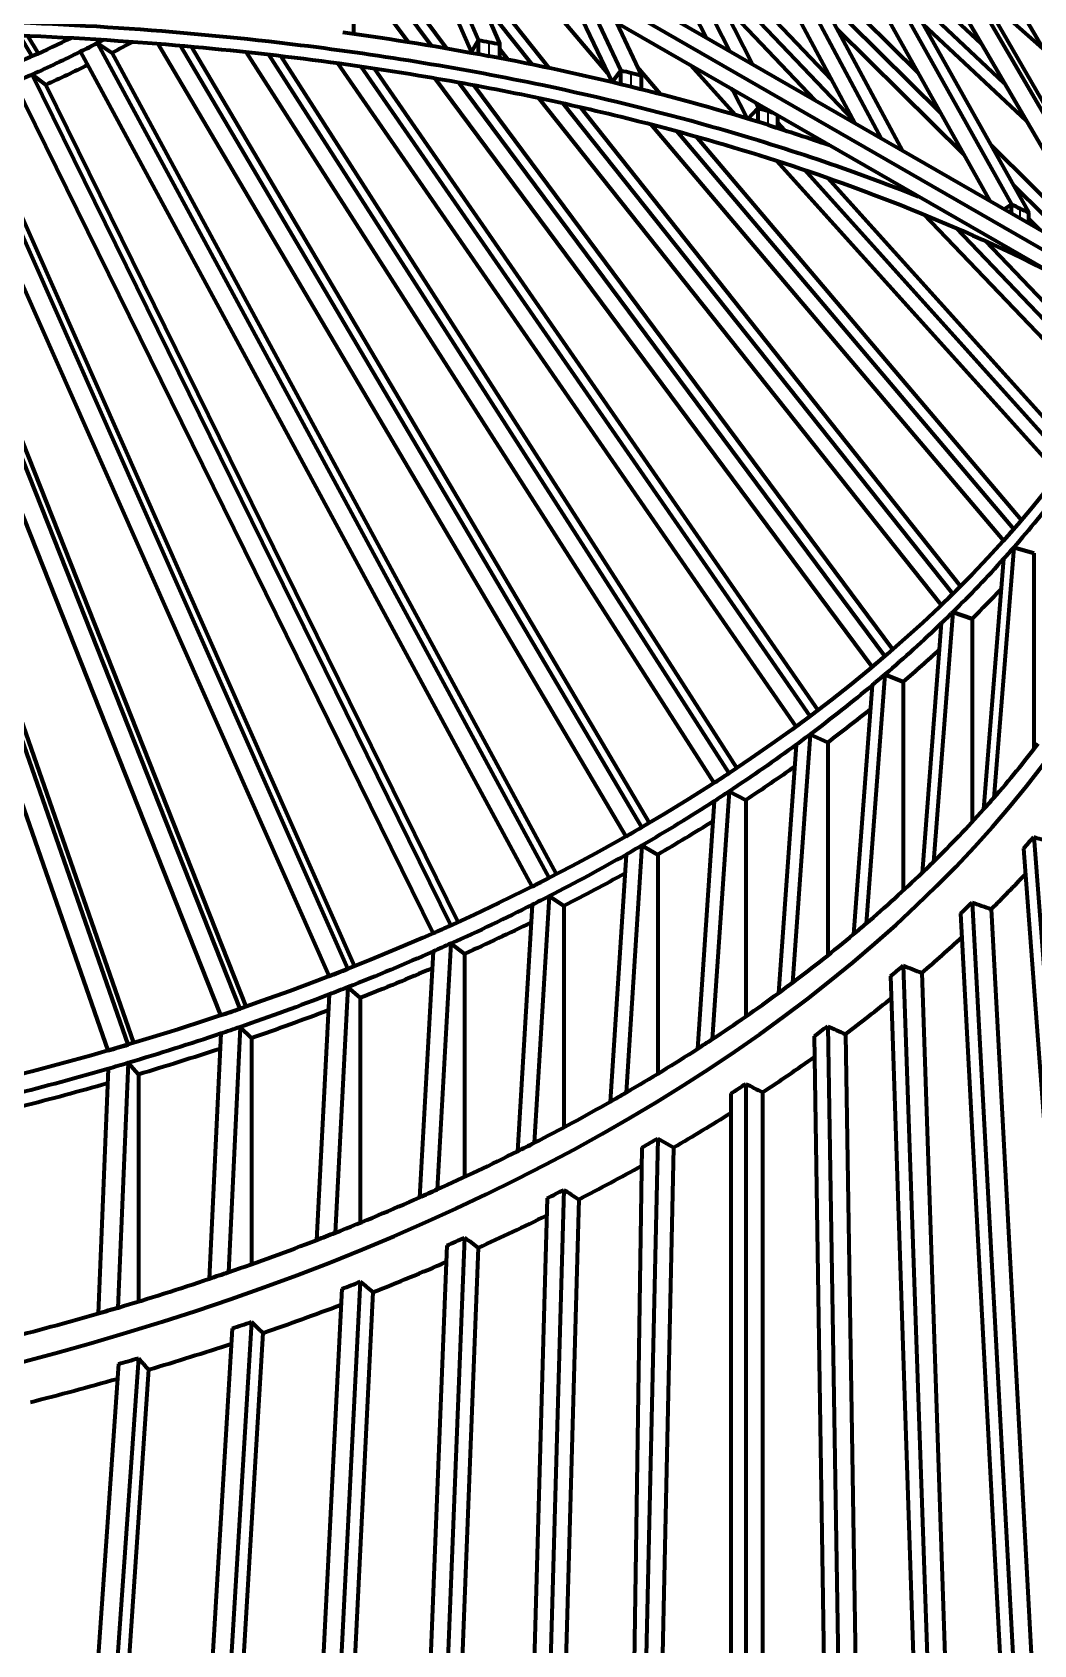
# Model space of a CAD drawing. Header units: inches. Extents: x -0.1 to 57.6, y -5.7 to 33.1.
# Drawn here: x 45.69 to 49.21, y 4.04 to 9.7 of the extents above; entities that cross this region are included whole.
import ezdxf

# ---------------------------------------------------------------- set-up
doc = ezdxf.new("R2010")
doc.units = ezdxf.units.IN
doc.header["$LTSCALE"] = 0.75
doc.header["$MEASUREMENT"] = 0
doc.layers.add('Visible', color=7, linetype='Continuous', lineweight=70)
doc.layers.add('Visible Narrow', color=7, linetype='Continuous', lineweight=35)

msp = doc.modelspace()

# ---------------------------------------------------------------- linework, layer by layer
at = {"layer": 'Visible', "extrusion": (0, 0.817547, -0.575862)}
for p, q in [((46.8201, 12.2448), (48.138, 9.6367)), ((46.7759, 12.2073), (48.0559, 9.684)), ((46.8853, 12.2193), (48.2197, 9.5896)), ((47.1935, 12.0904), (48.6714, 9.3295)), ((47.1453, 12.0545), (48.5786, 9.3829)), ((47.2557, 12.0626), (48.7463, 9.2863)), ((47.5493, 11.9227), (49.1292, 9.0979)), ((47.4973, 11.8887), (49.0529, 9.1098)), ((47.6084, 11.8927), (49.19, 9.0692)), ((47.8861, 11.7425), (49.5554, 8.877)), ((47.8305, 11.7105), (49.4858, 8.869)), ((47.9418, 11.7105), (49.5832, 8.8609)), ((57.6443, 4.1623), (44.8607, 11.5239)), ((48.1436, 11.5205), (49.8057, 8.6763)), ((57.6443, 4.098), (44.8607, 11.4596)), ((44.8607, 11.3954), (57.5329, 4.098)), ((47.0911, 9.6552), (46.6988, 10.1838)), ((47.0911, 9.6552), (46.6988, 10.1838)), ((47.144, 9.6462), (46.7639, 10.1583)), ((47.144, 9.6462), (46.7639, 10.1583)), ((46.9991, 10.164), (47.2316, 9.632)), ((47.009, 9.6686), (46.6649, 10.1323)), ((47.009, 9.6686), (46.6649, 10.1323)), ((47.0593, 10.1294), (47.2561, 9.6751)), ((48.4967, 9.5355), (47.9638, 10.0939)), ((48.4967, 9.5355), (47.9638, 10.0939)), ((47.1493, 10.0775), (47.331, 9.661)), ((48.8012, 9.5595), (48.3707, 9.986)), ((48.8012, 9.5595), (48.3707, 9.986)), ((49.0241, 9.6615), (48.6742, 9.9901)), ((49.0241, 9.6615), (48.6742, 9.9901)), ((47.5046, 9.5767), (47.201, 9.959)), ((47.5046, 9.5767), (47.201, 9.959)), ((47.711, 9.558), (47.3869, 9.9407)), ((47.711, 9.558), (47.3869, 9.9407)), ((48.573, 9.3933), (48.0313, 9.9609)), ((48.573, 9.3933), (48.0313, 9.9609)), ((47.4453, 9.5891), (47.2612, 9.8209)), ((47.4453, 9.5891), (47.2612, 9.8209)), ((47.7257, 9.5269), (47.5834, 9.8276)), ((48.4386, 9.4635), (48.1078, 9.8102)), ((48.4386, 9.4635), (48.1078, 9.8102)), ((48.8795, 9.4197), (48.4421, 9.853)), ((48.8795, 9.4197), (48.4421, 9.853)), ((49.1041, 9.5241), (48.7477, 9.8587)), ((49.1041, 9.5241), (48.7477, 9.8587)), ((49.2391, 9.6459), (49.0169, 9.844)), ((49.2391, 9.6459), (49.0169, 9.844)), ((47.7568, 9.5685), (47.654, 9.7869)), ((45.6882, 9.6181), (45.6449, 9.6916)), ((46.8183, 9.6973), (46.8183, 9.7463)), ((47.8292, 9.5506), (47.7411, 9.7367)), ((48.9615, 9.273), (48.517, 9.7134)), ((48.9615, 9.273), (48.517, 9.7134)), ((49.1818, 9.3908), (48.8191, 9.7314)), ((49.1818, 9.3908), (48.8191, 9.7314)), ((45.7096, 9.6278), (45.6728, 9.6904)), ((47.5042, 6.7301), (45.9171, 9.6646)), ((45.9171, 9.6646), (45.9691, 9.6305)), ((45.9171, 9.6646), (45.9691, 9.6305)), ((47.5042, 6.7301), (45.9171, 9.6646)), ((47.7748, 6.8764), (46.1302, 9.6624)), ((47.7748, 6.8764), (46.1302, 9.6624)), ((47.8305, 6.9085), (46.2087, 9.6559)), ((47.8305, 6.9085), (46.2087, 9.6559)), ((47.8578, 6.9244), (46.2475, 9.6524)), ((47.8578, 6.9244), (46.2475, 9.6524)), ((47.2316, 9.632), (47.2561, 9.6751)), ((47.2561, 9.6261), (47.2561, 9.6751)), ((47.331, 9.6119), (47.331, 9.661)), ((47.3607, 9.6061), (47.331, 9.6436)), ((47.3607, 9.6061), (47.331, 9.6436)), ((47.4452, 6.7001), (45.858, 9.6346)), ((47.4452, 6.7001), (45.858, 9.6346)), ((47.5306, 6.7437), (45.9691, 9.6305)), ((47.5306, 6.7437), (45.9691, 9.6305)), ((48.0845, 7.0642), (46.4395, 9.6335)), ((48.0845, 7.0642), (46.4395, 9.6335)), ((48.1366, 7.0983), (46.519, 9.6246)), ((48.1366, 7.0983), (46.519, 9.6246)), ((48.1646, 7.1168), (46.5621, 9.6196)), ((48.1646, 7.1168), (46.5621, 9.6196)), ((48.3732, 7.2629), (46.7626, 9.594)), ((48.3732, 7.2629), (46.7626, 9.594)), ((48.4214, 7.2988), (46.8435, 9.5826)), ((48.4214, 7.2988), (46.8435, 9.5826)), ((47.2316, 9.6306), (47.2316, 9.632)), ((47.8959, 9.4846), (47.8155, 9.5795)), ((47.8959, 9.4846), (47.8155, 9.5795)), ((48.1594, 9.4115), (48.0017, 9.5866)), ((48.1594, 9.4115), (48.0017, 9.5866)), ((47.097, 6.5361), (45.626, 9.5259)), ((47.097, 6.5361), (45.626, 9.5259)), ((47.1592, 6.5639), (45.6882, 9.5537)), ((45.6882, 9.5537), (45.7365, 9.5179)), ((45.6882, 9.5537), (45.7365, 9.5179)), ((47.1592, 6.5639), (45.6882, 9.5537)), ((48.4497, 7.3201), (46.8914, 9.5755)), ((48.4497, 7.3201), (46.8914, 9.5755)), ((48.6396, 7.4717), (47.1034, 9.5415)), ((48.6396, 7.4717), (47.1034, 9.5415)), ((48.6838, 7.5092), (47.1863, 9.5269)), ((48.6838, 7.5092), (47.1863, 9.5269)), ((47.7258, 9.5269), (47.7568, 9.5685)), ((47.7568, 9.5195), (47.7568, 9.5685)), ((47.8292, 9.5016), (47.8292, 9.5506)), ((47.1843, 6.5752), (45.7365, 9.5179)), ((47.1843, 6.5752), (45.7365, 9.5179)), ((48.712, 7.5335), (47.2398, 9.5171)), ((48.712, 7.5335), (47.2398, 9.5171)), ((48.8827, 7.6896), (47.4673, 9.472)), ((48.8827, 7.6896), (47.4673, 9.472)), ((48.1501, 9.4981), (48.1444, 9.5045)), ((48.1501, 9.4981), (48.1444, 9.5045)), ((48.148, 9.5024), (48.2002, 9.3993)), ((46.7316, 6.385), (45.3826, 9.4258)), ((46.7316, 6.385), (45.3826, 9.4258)), ((46.7968, 6.4105), (45.4477, 9.4513)), ((46.7968, 6.4105), (45.4477, 9.4513)), ((46.8202, 6.4198), (45.492, 9.4138)), ((46.8202, 6.4198), (45.492, 9.4138)), ((48.9228, 7.7287), (47.5531, 9.4534)), ((48.9228, 7.7287), (47.5531, 9.4534)), ((48.9504, 7.7561), (47.6133, 9.4399)), ((48.9504, 7.7561), (47.6133, 9.4399)), ((48.2032, 9.3985), (48.239, 9.4366)), ((48.2295, 9.4555), (48.239, 9.4366)), ((48.239, 9.3876), (48.239, 9.4366)), ((48.3083, 9.366), (48.3083, 9.4101)), ((46.4183, 6.2705), (45.1965, 9.3578)), ((46.4183, 6.2705), (45.1965, 9.3578)), ((49.1016, 7.9159), (47.8625, 9.3791)), ((49.1016, 7.9159), (47.8625, 9.3791)), ((49.1373, 7.9563), (47.9527, 9.3552)), ((49.1373, 7.9563), (47.9527, 9.3552)), ((48.3319, 9.3585), (48.3083, 9.3847)), ((48.3319, 9.3585), (48.3083, 9.3847)), ((46.3505, 6.2474), (45.1288, 9.3347)), ((46.3505, 6.2474), (45.1288, 9.3347)), ((46.4399, 6.278), (45.2366, 9.3188)), ((46.4399, 6.278), (45.2366, 9.3188)), ((49.1639, 7.9872), (48.0216, 9.3361)), ((49.1639, 7.9872), (48.0216, 9.3361)), ((49.4689, 8.898), (49.0577, 9.3053)), ((49.4689, 8.898), (49.0577, 9.3053)), ((45.9551, 6.1238), (44.8655, 9.253)), ((45.9551, 6.1238), (44.8655, 9.253)), ((46.0253, 6.1444), (44.9357, 9.2736)), ((46.0253, 6.1444), (44.9357, 9.2736)), ((49.2953, 8.1497), (48.3037, 9.2512)), ((49.2953, 8.1497), (48.3037, 9.2512)), ((46.0449, 6.1503), (44.9714, 9.2332)), ((46.0449, 6.1503), (44.9714, 9.2332)), ((49.3266, 8.1913), (48.4014, 9.219)), ((49.3266, 8.1913), (48.4014, 9.219)), ((49.3517, 8.2257), (48.4826, 9.1911)), ((49.3517, 8.2257), (48.4826, 9.1911)), ((49.3782, 8.9255), (49.1361, 9.1654)), ((49.3782, 8.9255), (49.1361, 9.1654)), ((49.1041, 9.0803), (49.1292, 9.0979)), ((49.1292, 9.0659), (49.1292, 9.0979)), ((49.19, 9.0308), (49.19, 9.0692)), ((49.4632, 8.39), (48.8217, 9.0622)), ((49.4632, 8.39), (48.8217, 9.0622)), ((49.4899, 8.4327), (48.9346, 9.0145)), ((49.4899, 8.4327), (48.9346, 9.0145)), ((49.2282, 9.0088), (49.19, 9.0467)), ((49.2282, 9.0088), (49.19, 9.0467)), ((49.513, 8.4708), (49.038, 8.9685)), ((49.513, 8.4708), (49.038, 8.9685)), ((49.1373, 7.892), (49.0672, 7.012)), ((49.1373, 7.892), (49.0672, 7.012)), ((49.1373, 7.892), (49.0672, 7.012)), ((49.1373, 7.892), (49.0672, 7.012)), ((49.1373, 7.892), (49.0672, 7.012)), ((49.2075, 7.8714), (49.1373, 7.892)), ((49.1373, 7.892), (49.2075, 7.8714)), ((49.2075, 7.8714), (49.1373, 7.892)), ((49.2075, 7.8714), (49.1373, 7.892)), ((49.2075, 7.8714), (49.1373, 7.892)), ((49.1016, 7.8516), (49.0314, 6.9716)), ((49.1016, 7.8516), (49.0314, 6.9716)), ((49.1016, 7.8516), (49.0314, 6.9716)), ((49.1016, 7.8516), (49.0314, 6.9716)), ((49.1016, 7.8516), (49.0314, 6.9716)), ((49.2075, 7.8714), (49.2075, 7.1825)), ((49.2075, 7.8714), (49.2075, 7.1825)), ((49.2075, 7.8714), (49.2075, 7.1825)), ((49.2075, 7.8714), (49.2075, 7.1825)), ((49.2075, 7.8714), (49.2075, 7.1825)), ((48.9228, 7.6643), (48.855, 6.7868)), ((48.9228, 7.6643), (48.855, 6.7868)), ((48.9228, 7.6643), (48.855, 6.7868)), ((48.9228, 7.6643), (48.855, 6.7868)), ((48.9228, 7.6643), (48.855, 6.7868)), ((48.9906, 7.6412), (48.9228, 7.6643)), ((48.9228, 7.6643), (48.9906, 7.6412)), ((48.9906, 7.6412), (48.9228, 7.6643)), ((48.9906, 7.6412), (48.9228, 7.6643)), ((48.9906, 7.6412), (48.9228, 7.6643)), ((48.8827, 7.6252), (48.8149, 6.7477)), ((48.8827, 7.6252), (48.8149, 6.7477)), ((48.8827, 7.6252), (48.8149, 6.7477)), ((48.8827, 7.6252), (48.8149, 6.7477)), ((48.8827, 7.6252), (48.8149, 6.7477)), ((48.9906, 7.6412), (48.9906, 6.9267)), ((48.9906, 7.6412), (48.9906, 6.9267)), ((48.9906, 7.6412), (48.9906, 6.9267)), ((48.9906, 7.6412), (48.9906, 6.9267)), ((48.9906, 7.6412), (48.9906, 6.9267)), ((48.6838, 7.4448), (48.6187, 6.5697)), ((48.6838, 7.4448), (48.6187, 6.5697)), ((48.6838, 7.4448), (48.6187, 6.5697)), ((48.6838, 7.4448), (48.6187, 6.5697)), ((48.6838, 7.4448), (48.6187, 6.5697)), ((48.749, 7.4193), (48.6838, 7.4448)), ((48.6838, 7.4448), (48.749, 7.4193)), ((48.749, 7.4193), (48.6838, 7.4448)), ((48.749, 7.4193), (48.6838, 7.4448)), ((48.749, 7.4193), (48.6838, 7.4448)), ((48.6396, 7.4073), (48.5745, 6.5322)), ((48.6396, 7.4073), (48.5745, 6.5322)), ((48.6396, 7.4073), (48.5745, 6.5322)), ((48.6396, 7.4073), (48.5745, 6.5322)), ((48.6396, 7.4073), (48.5745, 6.5322)), ((48.749, 7.4193), (48.749, 6.6856)), ((48.749, 7.4193), (48.749, 6.6856)), ((48.749, 7.4193), (48.749, 6.6856)), ((48.749, 7.4193), (48.749, 6.6856)), ((48.749, 7.4193), (48.749, 6.6856)), ((48.3732, 7.1986), (48.311, 6.3258)), ((48.3732, 7.1986), (48.311, 6.3258)), ((48.3732, 7.1986), (48.311, 6.3258)), ((48.3732, 7.1986), (48.311, 6.3258)), ((48.3732, 7.1986), (48.311, 6.3258)), ((48.4214, 7.2344), (48.3592, 6.3616)), ((48.4214, 7.2344), (48.3592, 6.3616)), ((48.4214, 7.2344), (48.3592, 6.3616)), ((48.4214, 7.2344), (48.3592, 6.3616)), ((48.4214, 7.2344), (48.3592, 6.3616)), ((48.4836, 7.2066), (48.4214, 7.2344)), ((48.4214, 7.2344), (48.4836, 7.2066)), ((48.4836, 7.2066), (48.4214, 7.2344)), ((48.4836, 7.2066), (48.4214, 7.2344)), ((48.4836, 7.2066), (48.4214, 7.2344)), ((48.4836, 7.2066), (48.4836, 6.4579)), ((48.4836, 7.2066), (48.4836, 6.4579)), ((48.4836, 7.2066), (48.4836, 6.4579)), ((48.4836, 7.2066), (48.4836, 6.4579)), ((48.4836, 7.2066), (48.4836, 6.4579)), ((48.1366, 7.0339), (48.0775, 6.1633)), ((48.1366, 7.0339), (48.0775, 6.1633)), ((48.1366, 7.0339), (48.0775, 6.1633)), ((48.1366, 7.0339), (48.0775, 6.1633)), ((48.1366, 7.0339), (48.0775, 6.1633)), ((48.1957, 7.0039), (48.1366, 7.0339)), ((48.1366, 7.0339), (48.1957, 7.0039)), ((48.1957, 7.0039), (48.1366, 7.0339)), ((48.1957, 7.0039), (48.1366, 7.0339)), ((48.1957, 7.0039), (48.1366, 7.0339)), ((48.0845, 6.9999), (48.0255, 6.1293)), ((48.0845, 6.9999), (48.0255, 6.1293)), ((48.0845, 6.9999), (48.0255, 6.1293)), ((48.0845, 6.9999), (48.0255, 6.1293)), ((48.0845, 6.9999), (48.0255, 6.1293)), ((48.1957, 7.0039), (48.1957, 6.2434)), ((48.1957, 7.0039), (48.1957, 6.2434)), ((48.1957, 7.0039), (48.1957, 6.2434)), ((48.1957, 7.0039), (48.1957, 6.2434)), ((48.1957, 7.0039), (48.1957, 6.2434)), ((49.2075, 6.8742), (49.4854, 3.2361)), ((47.7748, 6.812), (47.7191, 5.9435)), ((47.7748, 6.812), (47.7191, 5.9435)), ((47.7748, 6.812), (47.7191, 5.9435)), ((47.7748, 6.812), (47.7191, 5.9435)), ((47.7748, 6.812), (47.7191, 5.9435)), ((47.8305, 6.8441), (47.7748, 5.9756)), ((47.8305, 6.8441), (47.7748, 5.9756)), ((47.8305, 6.8441), (47.7748, 5.9756)), ((47.8305, 6.8441), (47.7748, 5.9756)), ((47.8305, 6.8441), (47.7748, 5.9756)), ((47.8861, 6.812), (47.8305, 6.8441)), ((47.8305, 6.8441), (47.8861, 6.812)), ((47.8861, 6.812), (47.8305, 6.8441)), ((47.8861, 6.812), (47.8305, 6.8441)), ((47.8861, 6.812), (47.8305, 6.8441)), ((47.8861, 6.812), (47.8861, 6.0419)), ((47.8861, 6.812), (47.8861, 6.0419)), ((47.8861, 6.812), (47.8861, 6.0419)), ((47.8861, 6.812), (47.8861, 6.0419)), ((47.8861, 6.812), (47.8861, 6.0419)), ((49.1717, 6.8338), (49.4426, 3.1981)), ((47.4452, 6.6357), (47.3931, 5.7692)), ((47.4452, 6.6357), (47.3931, 5.7692)), ((47.4452, 6.6357), (47.3931, 5.7692)), ((47.4452, 6.6357), (47.3931, 5.7692)), ((47.4452, 6.6357), (47.3931, 5.7692)), ((47.5042, 6.6657), (47.4522, 5.7991)), ((47.5042, 6.6657), (47.4522, 5.7991)), ((47.5042, 6.6657), (47.4522, 5.7991)), ((47.5042, 6.6657), (47.4522, 5.7991)), ((47.5042, 6.6657), (47.4522, 5.7991)), ((47.5563, 6.6317), (47.5042, 6.6657)), ((47.5042, 6.6657), (47.5563, 6.6317)), ((47.5563, 6.6317), (47.5042, 6.6657)), ((47.5563, 6.6317), (47.5042, 6.6657)), ((47.5563, 6.6317), (47.5042, 6.6657)), ((47.5563, 6.6317), (47.5563, 5.8537)), ((47.5563, 6.6317), (47.5563, 5.8537)), ((47.5563, 6.6317), (47.5563, 5.8537)), ((47.5563, 6.6317), (47.5563, 5.8537)), ((47.5563, 6.6317), (47.5563, 5.8537)), ((48.9906, 6.644), (49.1899, 2.9837)), ((48.9505, 6.605), (49.1443, 2.9467)), ((49.0583, 6.621), (49.2525, 2.9861)), ((47.097, 6.4717), (47.0487, 5.6069)), ((47.097, 6.4717), (47.0487, 5.6069)), ((47.097, 6.4717), (47.0487, 5.6069)), ((47.097, 6.4717), (47.0487, 5.6069)), ((47.097, 6.4717), (47.0487, 5.6069)), ((47.1592, 6.4995), (47.111, 5.6347)), ((47.1592, 6.4995), (47.111, 5.6347)), ((47.1592, 6.4995), (47.111, 5.6347)), ((47.1592, 6.4995), (47.111, 5.6347)), ((47.1592, 6.4995), (47.111, 5.6347)), ((47.2075, 6.4637), (47.1592, 6.4995)), ((47.1592, 6.4995), (47.2075, 6.4637)), ((47.2075, 6.4637), (47.1592, 6.4995)), ((47.2075, 6.4637), (47.1592, 6.4995)), ((47.2075, 6.4637), (47.1592, 6.4995)), ((47.2075, 6.4637), (47.2075, 5.6791)), ((47.2075, 6.4637), (47.2075, 5.6791)), ((47.2075, 6.4637), (47.2075, 5.6791)), ((47.2075, 6.4637), (47.2075, 5.6791)), ((47.2075, 6.4637), (47.2075, 5.6791)), ((48.749, 6.4222), (48.8758, 2.7387)), ((48.7047, 6.3847), (48.8275, 2.7029)), ((48.8141, 6.3967), (48.9372, 2.7357)), ((46.7316, 6.3206), (46.6874, 5.4575)), ((46.7316, 6.3206), (46.6874, 5.4575)), ((46.7316, 6.3206), (46.6874, 5.4575)), ((46.7316, 6.3206), (46.6874, 5.4575)), ((46.7316, 6.3206), (46.6874, 5.4575)), ((46.7968, 6.3461), (46.7525, 5.483)), ((46.7968, 6.3461), (46.7525, 5.483)), ((46.7968, 6.3461), (46.7525, 5.483)), ((46.7968, 6.3461), (46.7525, 5.483)), ((46.7968, 6.3461), (46.7525, 5.483)), ((46.841, 6.3086), (46.7968, 6.3461)), ((46.7968, 6.3461), (46.841, 6.3086)), ((46.841, 6.3086), (46.7968, 6.3461)), ((46.841, 6.3086), (46.7968, 6.3461)), ((46.841, 6.3086), (46.7968, 6.3461)), ((46.841, 6.3086), (46.841, 5.5186)), ((46.841, 6.3086), (46.841, 5.5186)), ((46.841, 6.3086), (46.841, 5.5186)), ((46.841, 6.3086), (46.841, 5.5186)), ((46.841, 6.3086), (46.841, 5.5186)), ((46.3505, 6.183), (46.3104, 5.3214)), ((46.3505, 6.183), (46.3104, 5.3214)), ((46.3505, 6.183), (46.3104, 5.3214)), ((46.3505, 6.183), (46.3104, 5.3214)), ((46.3505, 6.183), (46.3104, 5.3214)), ((46.4183, 6.2061), (46.3782, 5.3445)), ((46.4183, 6.2061), (46.3782, 5.3445)), ((46.4183, 6.2061), (46.3782, 5.3445)), ((46.4183, 6.2061), (46.3782, 5.3445)), ((46.4183, 6.2061), (46.3782, 5.3445)), ((46.4583, 6.167), (46.4183, 6.2061)), ((46.4183, 6.2061), (46.4583, 6.167)), ((46.4583, 6.167), (46.4183, 6.2061)), ((46.4583, 6.167), (46.4183, 6.2061)), ((46.4583, 6.167), (46.4183, 6.2061)), ((48.4836, 6.2095), (48.5441, 2.5016)), ((48.5459, 6.1817), (48.6038, 2.4937)), ((46.4583, 6.167), (46.4583, 5.3726)), ((46.4583, 6.167), (46.4583, 5.3726)), ((46.4583, 6.167), (46.4583, 5.3726)), ((46.4583, 6.167), (46.4583, 5.3726)), ((46.4583, 6.167), (46.4583, 5.3726)), ((48.4354, 6.1736), (48.4932, 2.467)), ((46.0253, 6.08), (45.9895, 5.2198)), ((46.0253, 6.08), (45.9895, 5.2198)), ((46.0253, 6.08), (45.9895, 5.2198)), ((46.0253, 6.08), (45.9895, 5.2198)), ((46.0253, 6.08), (45.9895, 5.2198)), ((46.061, 6.0396), (46.0253, 6.08)), ((46.0253, 6.08), (46.061, 6.0396)), ((46.061, 6.0396), (46.0253, 6.08)), ((46.061, 6.0396), (46.0253, 6.08)), ((46.061, 6.0396), (46.0253, 6.08)), ((45.9551, 6.0594), (45.9194, 5.1993)), ((45.9551, 6.0594), (45.9194, 5.1993)), ((45.9551, 6.0594), (45.9194, 5.1993)), ((45.9551, 6.0594), (45.9194, 5.1993)), ((45.9551, 6.0594), (45.9194, 5.1993)), ((46.061, 6.0396), (46.061, 5.2414)), ((46.061, 6.0396), (46.061, 5.2414)), ((46.061, 6.0396), (46.061, 5.2414)), ((46.061, 6.0396), (46.061, 5.2414)), ((46.061, 6.0396), (46.061, 5.2414)), ((48.1436, 5.9727), (48.142, 2.2393)), ((48.1957, 6.0068), (48.1954, 2.2726)), ((48.2547, 5.9768), (48.2533, 2.2602)), ((47.8305, 5.7828), (47.7748, 2.0202)), ((47.8861, 5.8149), (47.8027, 2.0361)), ((47.9418, 5.7828), (47.8591, 2.0357)), ((47.8861, 5.8149), (47.9418, 5.7828)), ((47.5563, 5.6346), (47.45, 1.8407)), ((47.4973, 5.6046), (47.392, 1.81)), ((47.6084, 5.6005), (47.5037, 1.8204)), ((47.2075, 5.4665), (47.0546, 1.6385)), ((47.1453, 5.4387), (46.9945, 1.6092)), ((47.2557, 5.4307), (47.1059, 1.6147)), ((46.7759, 5.2859), (46.5827, 1.4182)), ((46.841, 5.3114), (46.6449, 1.446)), ((46.8853, 5.2739), (46.6936, 1.4189)), ((46.4583, 5.1699), (46.2215, 1.2636)), ((46.3906, 5.1468), (46.1573, 1.2373)), ((46.4984, 5.1309), (46.2675, 1.2335)), ((45.9909, 5.0219), (45.7189, 1.0671)), ((46.061, 5.0425), (45.785, 1.0918)), ((46.0968, 5.0021), (45.8281, 1.059))]:
    msp.add_line(p, q, dxfattribs=at)
at = {"layer": 'Visible'}
for centre, radius, start, end in [((45.5609, 0.4375), 9.3436, 76.17914, 79.31339), ((45.8198, 1.4879), 8.2618, 72.72094, 76.1819)]:
    msp.add_arc(centre, radius, start, end, dxfattribs=at)
for centre, major_axis, start_param, end_param in [((42.7394, 8.8432), (7.3181, 0), 0.144211, 2.879793), ((42.7394, 11.7059), (-4.7606, 0), 2.285093, 2.301633), ((42.7394, 8.7466), (7.0819, 0), -1.308997, -0.051746), ((42.7394, 9.8082), (-7.1606, 0), 2.664856, 2.675852), ((42.7394, 9.8082), (-7.1606, 0), 2.664856, 2.675852), ((42.7394, 9.8082), (7.1606, 0), -0.539569, -0.528573), ((42.7394, 9.8082), (7.1606, 0), -0.539569, -0.528573), ((42.7394, 9.8082), (-7.1606, 0), 2.539192, 2.550188), ((42.7394, 9.8082), (-7.1606, 0), 2.539192, 2.550188), ((42.7394, 9.8082), (7.1606, 0), -0.665233, -0.654236), ((42.7394, 9.8082), (7.1606, 0), -0.665233, -0.654236), ((42.7394, 8.8432), (-7.0819, 0), 2.675913, 2.727626), ((42.7394, 9.8082), (-7.1606, 0), 2.413528, 2.424525), ((42.7394, 9.8082), (-7.1606, 0), 2.413528, 2.424525), ((42.7394, 8.8432), (7.0819, 0), -0.528511, -0.476798), ((42.7394, 8.8432), (-7.0819, 0), 2.664794, 2.675913), ((42.7394, 9.8082), (-7.1606, 0), 2.350696, 2.361693), ((42.7394, 9.8082), (-7.1606, 0), 2.350696, 2.361693), ((42.7394, 8.8432), (7.0819, 0), -0.591343, -0.53963), ((42.7394, 8.8432), (-7.0819, 0), 2.601963, 2.613081), ((42.7394, 9.8082), (-7.1606, 0), 2.287864, 2.298861), ((42.7394, 9.8082), (-7.1606, 0), 2.287864, 2.298861), ((42.7394, 8.7466), (-7.3181, 0), 2.612902, 2.646402), ((42.7394, 9.8082), (7.1606, 0), -0.91656, -0.905564), ((42.7394, 9.8082), (7.1606, 0), -0.91656, -0.905564), ((42.7394, 8.8432), (7.0819, 0), -0.654175, -0.602462), ((42.7394, 8.8432), (7.0819, 0), -0.602462, -0.591343), ((42.7394, 8.7466), (7.3181, 0), -0.591523, -0.556082), ((42.7394, 9.8082), (-7.1606, 0), 2.162201, 2.173197), ((42.7394, 9.8082), (-7.1606, 0), 2.162201, 2.173197), ((42.7394, 8.8432), (7.0819, 0), -0.665294, -0.654175), ((42.7394, 8.8432), (7.0819, 0), -0.717007, -0.665294), ((42.7394, 8.7466), (7.3181, 0), -0.654355, -0.617209), ((42.7394, 9.8082), (-7.1606, 0), 2.099369, 2.110365), ((42.7394, 9.8082), (-7.1606, 0), 2.099369, 2.110365), ((42.7394, 9.8082), (-7.1606, 0), 2.036537, 2.047533), ((42.7394, 9.8082), (-7.1606, 0), 2.036537, 2.047533), ((42.7394, 8.8432), (7.0819, 0), -0.779839, -0.728126), ((42.7394, 8.8432), (7.0819, 0), -0.728126, -0.717007), ((42.7394, 8.7466), (-7.3181, 0), 2.424406, 2.463065), ((42.7394, 8.8432), (7.0819, 0), -0.790957, -0.779839), ((42.7394, 8.8432), (-7.0819, 0), 2.298922, 2.350635), ((42.7394, 8.7466), (-7.3181, 0), 2.361574, 2.401591), ((42.7394, 8.8432), (-7.0819, 0), 2.287803, 2.298922), ((42.7394, 8.8432), (-7.0819, 0), 2.23609, 2.287803), ((42.7394, 8.7466), (7.3181, 0), -0.84285, -0.801605), ((42.7394, 8.8432), (7.0819, 0), -0.916621, -0.905503), ((42.7394, 8.8432), (7.0819, 0), -0.968334, -0.916621), ((42.7394, 8.7466), (7.3181, 0), -0.905682, -0.863316), ((42.7394, 8.8432), (7.0819, 0), -1.031166, -0.979453), ((42.7394, 8.8432), (7.0819, 0), -0.979453, -0.968334), ((42.7394, 8.8432), (-7.0819, 0), 2.099308, 2.110426), ((42.7394, 8.7466), (7.3181, 0), -0.968514, -0.925118), ((42.7394, 8.8432), (7.0819, 0), -1.093998, -1.042285), ((42.7394, 8.8432), (-7.0819, 0), 2.036476, 2.047595), ((42.7394, 8.7466), (7.3181, 0), -1.031346, -0.986996), ((42.7394, 8.8432), (-7.0819, 0), 1.984763, 2.036476), ((42.7394, 8.7466), (7.3181, 0), -1.094178, -1.04894), ((42.7394, 8.7466), (7.3181, 0), -1.157009, -1.11094)]:
    msp.add_ellipse(centre, major_axis=major_axis, ratio=0.575862, start_param=start_param, end_param=end_param, dxfattribs=at)
at = {"layer": 'Visible', "extrusion": (-2.77556e-16, 6.245e-16, -1)}
for centre, major_axis, start_param, end_param in [((42.7394, 11.7703), (-4.7606, 0), 4.007037, 4.044384), ((42.7394, 11.7059), (-4.7606, 0), 3.975218, 3.981553), ((42.7394, 11.7059), (4.7606, 0), 0.8565, 0.902792)]:
    msp.add_ellipse(centre, major_axis=major_axis, ratio=0.575862, start_param=start_param, end_param=end_param, dxfattribs=at)
at = {"layer": 'Visible', "extrusion": (-2.91918e-16, 6.245e-16, -1)}
msp.add_ellipse((42.7394, 11.7059), major_axis=(-4.7606, 0), ratio=0.575862, start_param=3.981553, end_param=3.998093, dxfattribs=at)
at = {"layer": 'Visible', "extrusion": (-3.46945e-16, 3.46945e-16, -1)}
for major_axis, start_param, end_param in [((-4.8394, 0), 3.96117, 3.981687), ((4.8394, 0), 0.863606, 0.902926)]:
    msp.add_ellipse((42.7394, 11.7059), major_axis=major_axis, ratio=0.575862, start_param=start_param, end_param=end_param, dxfattribs=at)
at = {"layer": 'Visible', "extrusion": (-3.61307e-16, 3.46945e-16, -1)}
for centre in [(42.7394, 11.7703), (42.7394, 11.7059)]:
    msp.add_ellipse(centre, major_axis=(4.7606, 0), ratio=0.575862, start_param=0.902792, end_param=0.919332, dxfattribs=at)
at = {"layer": 'Visible', "extrusion": (-3.49588e-16, 4.16334e-16, -1)}
for centre, major_axis, start_param, end_param in [((42.7394, 9.8082), (7.1606, 0), 0.282843, 1.308997), ((42.7394, 9.7438), (-7.1606, 0), 3.555498, 3.607333), ((42.7394, 9.7438), (-7.1606, 0), 3.607333, 3.61833), ((42.7394, 9.7438), (-7.1606, 0), 3.61833, 3.670165), ((42.7394, 9.7438), (-7.1606, 0), 3.670165, 3.681162), ((42.7394, 9.7438), (-7.1606, 0), 3.681162, 3.732997), ((42.7394, 9.7438), (7.1606, 0), 0.591404, 0.602401), ((42.7394, 9.7438), (-7.1606, 0), 3.743993, 3.795829), ((42.7394, 9.7438), (7.1606, 0), 0.91656, 0.968396), ((42.7394, 9.7438), (7.1606, 0), 0.905564, 0.91656), ((42.7394, 9.7438), (-7.1606, 0), 4.120985, 4.17282)]:
    msp.add_ellipse(centre, major_axis=major_axis, ratio=0.575862, start_param=start_param, end_param=end_param, dxfattribs=at)
at = {"layer": 'Visible', "extrusion": (-2.94009e-16, 4.16334e-16, -1)}
for start_param, end_param in [(3.607333, 3.61833), (3.607333, 3.61833), (3.607333, 3.61833), (3.607333, 3.61833), (3.984325, 3.995321), (3.984325, 3.995321), (3.984325, 3.995321), (3.984325, 3.995321)]:
    msp.add_ellipse((42.7394, 9.7438), major_axis=(-7.1606, 0), ratio=0.575862, start_param=start_param, end_param=end_param, dxfattribs=at)
at = {"layer": 'Visible', "extrusion": (-2.9383e-16, 4.85723e-16, -1)}
for major_axis, start_param, end_param in [((-7.2394, 0), 3.641415, 3.670225), ((7.2394, 0), 0.619532, 0.654296), ((7.2394, 0), 0.680179, 0.717128), ((7.2394, 0), 0.741166, 0.77996), ((-7.2394, 0), 3.944001, 3.984384), ((7.2394, 0), 0.863847, 0.905624), ((7.2394, 0), 0.925438, 0.968455), ((-7.2394, 0), 4.128743, 4.17288), ((7.2394, 0), 1.110844, 1.156951)]:
    msp.add_ellipse((42.7394, 9.7438), major_axis=major_axis, ratio=0.575862, start_param=start_param, end_param=end_param, dxfattribs=at)
at = {"layer": 'Visible', "extrusion": (-2.79266e-16, 2.77556e-16, -1)}
for major_axis, start_param, end_param in [((-7.1606, 0), 3.670165, 3.681162), ((-7.1606, 0), 3.670165, 3.681162), ((-7.1606, 0), 3.670165, 3.681162), ((-7.1606, 0), 3.670165, 3.681162), ((7.1606, 0), 0.717068, 0.728064), ((7.1606, 0), 0.717068, 0.728064), ((7.1606, 0), 0.717068, 0.728064), ((7.1606, 0), 0.717068, 0.728064), ((-7.1606, 0), 3.869657, 3.921493), ((-7.1606, 0), 3.921493, 3.932489), ((-7.1606, 0), 3.921493, 3.932489), ((-7.1606, 0), 3.921493, 3.932489), ((-7.1606, 0), 3.921493, 3.932489), ((-7.1606, 0), 3.984325, 3.995321), ((7.1606, 0), 0.968396, 0.979392), ((7.1606, 0), 0.968396, 0.979392), ((7.1606, 0), 0.968396, 0.979392), ((7.1606, 0), 0.968396, 0.979392), ((7.1606, 0), 0.968396, 0.979392), ((7.1606, 0), 1.094059, 1.105056), ((7.1606, 0), 1.094059, 1.105056), ((7.1606, 0), 1.094059, 1.105056), ((7.1606, 0), 1.094059, 1.105056)]:
    msp.add_ellipse((42.7394, 9.7438), major_axis=major_axis, ratio=0.575862, start_param=start_param, end_param=end_param, dxfattribs=at)
at = {"layer": 'Visible', "extrusion": (-2.59604e-16, 3.46945e-16, -1)}
for start_param, end_param in [(0.55935, 0.591464), (1.048959, 1.094119)]:
    msp.add_ellipse((42.7394, 9.7438), major_axis=(7.2394, 0), ratio=0.575862, start_param=start_param, end_param=end_param, dxfattribs=at)
at = {"layer": 'Visible', "extrusion": (-3.16682e-16, 4.85723e-16, -1)}
for major_axis, start_param, end_param in [((7.1606, 0), 0.591404, 0.602401), ((7.1606, 0), 0.591404, 0.602401), ((7.1606, 0), 0.591404, 0.602401), ((7.1606, 0), 0.591404, 0.602401), ((7.1606, 0), 0.665233, 0.717068), ((-7.1606, 0), 3.795829, 3.806825), ((-7.1606, 0), 3.795829, 3.806825), ((-7.1606, 0), 3.795829, 3.806825), ((-7.1606, 0), 3.795829, 3.806825), ((-7.1606, 0), 3.795829, 3.806825), ((7.1606, 0), 0.717068, 0.728064), ((7.1606, 0), 0.790896, 0.842732), ((-7.1606, 0), 3.921493, 3.932489), ((7.1606, 0), 0.853728, 0.905564), ((7.1606, 0), 0.905564, 0.91656), ((7.1606, 0), 0.905564, 0.91656), ((7.1606, 0), 0.905564, 0.91656), ((7.1606, 0), 0.905564, 0.91656), ((-7.1606, 0), 4.183816, 4.235652), ((-7.1606, 0), 4.17282, 4.183816), ((-7.1606, 0), 4.17282, 4.183816), ((-7.1606, 0), 4.17282, 4.183816), ((-7.1606, 0), 4.17282, 4.183816), ((-7.1606, 0), 4.17282, 4.183816), ((7.1606, 0), 1.094059, 1.105056), ((-7.1606, 0), 4.246648, 4.298484)]:
    msp.add_ellipse((42.7394, 9.7438), major_axis=major_axis, ratio=0.575862, start_param=start_param, end_param=end_param, dxfattribs=at)
at = {"layer": 'Visible', "extrusion": (-2.77556e-16, 5.55112e-16, -1)}
for major_axis, start_param, end_param in [((7.0819, 0), 0.46568, 0.476798), ((7.0819, 0), 0.46568, 0.476798), ((7.0819, 0), 0.46568, 0.476798), ((7.0819, 0), 0.46568, 0.476798), ((7.0819, 0), 0.528511, 0.53963), ((7.0819, 0), 0.528511, 0.53963), ((7.0819, 0), 0.528511, 0.53963), ((7.0819, 0), 0.528511, 0.53963), ((-7.0819, 0), 3.8586, 3.869718), ((-7.0819, 0), 3.8586, 3.869718), ((-7.0819, 0), 3.8586, 3.869718), ((-7.0819, 0), 3.8586, 3.869718), ((7.0819, 0), 0.779839, 0.790957), ((7.0819, 0), 0.779839, 0.790957), ((7.0819, 0), 0.779839, 0.790957), ((7.0819, 0), 0.779839, 0.790957), ((7.0819, 0), 0.842671, 0.853789), ((7.0819, 0), 0.842671, 0.853789), ((7.0819, 0), 0.842671, 0.853789), ((7.0819, 0), 0.842671, 0.853789), ((-7.0819, 0), 4.172759, 4.183878), ((-7.0819, 0), 4.172759, 4.183878), ((-7.0819, 0), 4.172759, 4.183878), ((-7.0819, 0), 4.172759, 4.183878), ((-7.0819, 0), 4.235591, 4.246709), ((-7.0819, 0), 4.235591, 4.246709), ((-7.0819, 0), 4.235591, 4.246709), ((-7.0819, 0), 4.235591, 4.246709)]:
    msp.add_ellipse((42.7394, 8.8432), major_axis=major_axis, ratio=0.575862, start_param=start_param, end_param=end_param, dxfattribs=at)
at = {"layer": 'Visible', "extrusion": (-1.24815e-16, 4.16334e-16, -1)}
for start_param, end_param in [(0.591343, 0.602462), (0.591343, 0.602462), (0.591343, 0.602462), (0.591343, 0.602462), (0.905503, 0.916621), (0.905503, 0.916621), (0.905503, 0.916621), (0.905503, 0.916621)]:
    msp.add_ellipse((42.7394, 8.8432), major_axis=(7.0819, 0), ratio=0.575862, start_param=start_param, end_param=end_param, dxfattribs=at)
at = {"layer": 'Visible', "extrusion": (-2.77556e-16, 4.85723e-16, -1)}
for start_param, end_param in [(3.795768, 3.806886), (3.795768, 3.806886), (3.795768, 3.806886), (3.795768, 3.806886), (4.109927, 4.121046), (4.109927, 4.121046), (4.109927, 4.121046), (4.109927, 4.121046)]:
    msp.add_ellipse((42.7394, 8.8432), major_axis=(-7.0819, 0), ratio=0.575862, start_param=start_param, end_param=end_param, dxfattribs=at)
at = {"layer": 'Visible'}
for points, knots in [([(41.0075, 9.1765), (41.2077, 9.2317), (41.4094, 9.283), (41.6121, 9.3305), (41.9983, 9.4211), (42.3882, 9.4975), (42.7779, 9.5591), (43.1172, 9.6127), (43.4564, 9.6551), (43.7931, 9.6859), (44.0861, 9.7128), (44.3773, 9.7309), (44.6651, 9.7402), (44.9156, 9.7483), (45.1635, 9.7497), (45.4077, 9.7444), (45.8278, 9.7352), (46.2371, 9.7062), (46.6308, 9.6577), (46.9237, 9.6215), (47.2079, 9.5746), (47.4815, 9.5172), (47.6851, 9.4745), (47.8828, 9.426), (48.0739, 9.3719), (48.3291, 9.2996), (48.5727, 9.2172), (48.8028, 9.1253)], [5.1523909, 5.1523909, 5.1523909, 5.1523909, 5.2244071, 5.2244071, 5.2244071, 5.3616635, 5.3616635, 5.3616635, 5.4811264, 5.4811264, 5.4811264, 5.5851026, 5.5851026, 5.5851026, 5.6755996, 5.6755996, 5.6755996, 5.8312293, 5.8312293, 5.8312293, 5.9469954, 5.9469954, 5.9469954, 6.0331086, 6.0331086, 6.0331086, 6.1481372, 6.1481372, 6.1481372, 6.1481372]), ([(40.8354, 9.0774), (41.1016, 9.1545), (41.3708, 9.225), (41.6418, 9.2885), (42.0252, 9.3784), (42.4121, 9.4542), (42.7988, 9.5154), (43.1353, 9.5685), (43.4717, 9.6106), (43.8055, 9.6412), (44.096, 9.6678), (44.3845, 9.6857), (44.6695, 9.6949), (44.9176, 9.7029), (45.163, 9.7043), (45.4047, 9.699), (45.6151, 9.6945), (45.8227, 9.6849), (46.0269, 9.6703), (46.3781, 9.6451), (46.7191, 9.6053), (47.0468, 9.551), (47.2906, 9.5106), (47.5271, 9.4623), (47.7551, 9.4063), (48.0901, 9.3239), (48.4068, 9.2249), (48.7016, 9.1103), (48.9014, 9.0326), (49.0911, 8.9478), (49.27, 8.8563)], [5.127432, 5.127432, 5.127432, 5.127432, 5.224407, 5.224407, 5.224407, 5.361663, 5.361663, 5.361663, 5.481126, 5.481126, 5.481126, 5.585103, 5.585103, 5.585103, 5.6756, 5.6756, 5.6756, 5.754365, 5.754365, 5.754365, 5.889819, 5.889819, 5.889819, 5.990578, 5.990578, 5.990578, 6.138669, 6.138669, 6.138669, 6.239004, 6.239004, 6.239004, 6.239004]), ([(49.7164, 8.5992), (49.8117, 8.5375), (49.9027, 8.4735), (49.9894, 8.4074), (50.1348, 8.2965), (50.268, 8.1795), (50.3882, 8.0571), (50.5045, 7.9388), (50.6086, 7.8153), (50.7002, 7.6873), (50.7887, 7.5636), (50.8655, 7.4356), (50.9302, 7.304), (50.9927, 7.1767), (51.0439, 7.0461), (51.0836, 6.9125), (51.1219, 6.7833), (51.1495, 6.6515), (51.1662, 6.5174), (51.1823, 6.3878), (51.1882, 6.2562), (51.1839, 6.123), (51.1798, 5.9942), (51.1661, 5.864), (51.1429, 5.7327), (51.0986, 5.4819), (51.0195, 5.2274), (50.9066, 4.9723), (50.8011, 4.7339), (50.6661, 4.495), (50.5031, 4.2582), (50.3507, 4.0369), (50.1739, 3.8174), (49.9742, 3.6018), (49.7876, 3.4004), (49.581, 3.2024), (49.3562, 3.0094), (49.1462, 2.829), (48.9203, 2.6531), (48.68, 2.4828), (48.4555, 2.3237), (48.2186, 2.1695), (47.9706, 2.0213), (47.9152, 1.9881), (47.8592, 1.9553), (47.8027, 1.9227)], [0.044181, 0.044181, 0.044181, 0.044181, 0.104319, 0.104319, 0.104319, 0.205174, 0.205174, 0.205174, 0.302679, 0.302679, 0.302679, 0.396947, 0.396947, 0.396947, 0.488085, 0.488085, 0.488085, 0.576197, 0.576197, 0.576197, 0.661383, 0.661383, 0.661383, 0.74374, 0.74374, 0.74374, 0.901063, 0.901063, 0.901063, 1.048064, 1.048064, 1.048064, 1.18542, 1.18542, 1.18542, 1.313765, 1.313765, 1.313765, 1.433689, 1.433689, 1.433689, 1.545744, 1.545744, 1.545744, 1.570796, 1.570796, 1.570796, 1.570796]), ([(50.1836, 8.3302), (50.2809, 8.2494), (50.372, 8.1657), (50.4568, 8.0794), (50.5746, 7.9594), (50.6802, 7.8343), (50.773, 7.7046), (50.8627, 7.5792), (50.9405, 7.4496), (51.0059, 7.3163), (51.0692, 7.1875), (51.1211, 7.0552), (51.1612, 6.9201), (51.2, 6.7895), (51.2279, 6.6562), (51.2447, 6.5207), (51.261, 6.3897), (51.267, 6.2567), (51.2627, 6.1222), (51.2585, 5.9921), (51.2447, 5.8606), (51.2212, 5.7281), (51.1765, 5.475), (51.0967, 5.2183), (50.9829, 4.9611), (50.8766, 4.7207), (50.7405, 4.48), (50.5763, 4.2415), (50.4228, 4.0186), (50.2447, 3.7975), (50.0436, 3.5805), (49.8558, 3.3777), (49.6479, 3.1784), (49.4216, 2.9841), (49.2103, 2.8026), (48.9829, 2.6255), (48.7411, 2.4542), (48.5152, 2.2941), (48.2768, 2.139), (48.0273, 1.9898), (47.9716, 1.9565), (47.9152, 1.9234), (47.8584, 1.8907)], [0.135048, 0.135048, 0.135048, 0.135048, 0.205174, 0.205174, 0.205174, 0.302679, 0.302679, 0.302679, 0.396947, 0.396947, 0.396947, 0.488085, 0.488085, 0.488085, 0.576197, 0.576197, 0.576197, 0.661383, 0.661383, 0.661383, 0.74374, 0.74374, 0.74374, 0.901063, 0.901063, 0.901063, 1.048064, 1.048064, 1.048064, 1.18542, 1.18542, 1.18542, 1.313765, 1.313765, 1.313765, 1.433689, 1.433689, 1.433689, 1.545744, 1.545744, 1.545744, 1.570796, 1.570796, 1.570796, 1.570796])]:
    msp.add_open_spline(points, degree=3, knots=knots, dxfattribs=at)
for points in [[(46.7801, 9.7026), (46.9547, 9.6786), (47.126, 9.6508), (47.2936, 9.6191)], [(47.2561, 9.6751), (47.2686, 9.6728), (47.2811, 9.6705), (47.2936, 9.6681)], [(47.2936, 9.6681), (47.3061, 9.6658), (47.3185, 9.6634), (47.331, 9.661)], [(47.7568, 9.5685), (47.7689, 9.5656), (47.781, 9.5626), (47.793, 9.5596)], [(47.793, 9.5596), (47.8051, 9.5567), (47.8171, 9.5537), (47.8292, 9.5506)], [(48.239, 9.4366), (48.2506, 9.4331), (48.2622, 9.4295), (48.2737, 9.4259)], [(48.2737, 9.4259), (48.2789, 9.4243), (48.2841, 9.4226), (48.2893, 9.421)], [(48.2737, 9.3768), (48.3462, 9.3542), (48.4177, 9.3308), (48.4881, 9.3065)], [(49.1292, 9.0979), (49.1394, 9.0932), (49.1495, 9.0884), (49.1597, 9.0836)], [(49.1597, 9.0836), (49.1698, 9.0788), (49.1799, 9.074), (49.19, 9.0692)], [(49.1717, 6.8338), (49.1836, 6.8473), (49.1956, 6.8608), (49.2075, 6.8742)], [(49.2075, 6.8742), (49.2309, 6.8674), (49.2543, 6.8605), (49.2776, 6.8536)], [(48.9505, 6.605), (48.9638, 6.618), (48.9772, 6.631), (48.9906, 6.644)], [(48.9906, 6.644), (49.0131, 6.6364), (49.0357, 6.6287), (49.0583, 6.621)], [(48.7047, 6.3847), (48.7195, 6.3972), (48.7342, 6.4097), (48.749, 6.4222)], [(48.749, 6.4222), (48.7707, 6.4137), (48.7924, 6.4052), (48.8141, 6.3967)], [(48.4354, 6.1736), (48.4515, 6.1856), (48.4676, 6.1975), (48.4836, 6.2095)], [(48.4836, 6.2095), (48.5044, 6.2002), (48.5251, 6.1909), (48.5459, 6.1817)], [(48.1436, 5.9727), (48.1609, 5.9841), (48.1783, 5.9954), (48.1957, 6.0068)], [(48.1957, 6.0068), (48.2154, 5.9968), (48.235, 5.9868), (48.2547, 5.9768)], [(47.8305, 5.7828), (47.849, 5.7935), (47.8676, 5.8042), (47.8861, 5.8149)], [(47.4973, 5.6046), (47.5169, 5.6146), (47.5366, 5.6246), (47.5563, 5.6346)], [(47.5563, 5.6346), (47.5737, 5.6232), (47.591, 5.6119), (47.6084, 5.6005)], [(47.1453, 5.4387), (47.166, 5.448), (47.1867, 5.4573), (47.2075, 5.4665)], [(47.2075, 5.4665), (47.2236, 5.4546), (47.2397, 5.4426), (47.2557, 5.4307)], [(46.7759, 5.2859), (46.7976, 5.2944), (46.8193, 5.3029), (46.841, 5.3114)], [(46.841, 5.3114), (46.8558, 5.2989), (46.8705, 5.2864), (46.8853, 5.2739)], [(46.3906, 5.1468), (46.4132, 5.1545), (46.4358, 5.1622), (46.4583, 5.1699)], [(46.4583, 5.1699), (46.4717, 5.1569), (46.4851, 5.1439), (46.4984, 5.1309)], [(45.9909, 5.0219), (46.0142, 5.0288), (46.0376, 5.0356), (46.061, 5.0425)], [(46.061, 5.0425), (46.0729, 5.029), (46.0848, 5.0155), (46.0968, 5.0021)]]:
    msp.add_open_spline(points, degree=3, dxfattribs=at)
at = {"layer": 'Visible Narrow', "extrusion": (0, 0.817547, -0.575862)}
for p, q in [((47.2936, 9.6191), (47.2936, 9.6681)), ((47.793, 9.5106), (47.793, 9.5596)), ((48.2737, 9.3768), (48.2737, 9.4259)), ((49.1597, 9.0483), (49.1597, 9.0836))]:
    msp.add_line(p, q, dxfattribs=at)

doc.saveas('drawing.dxf')
